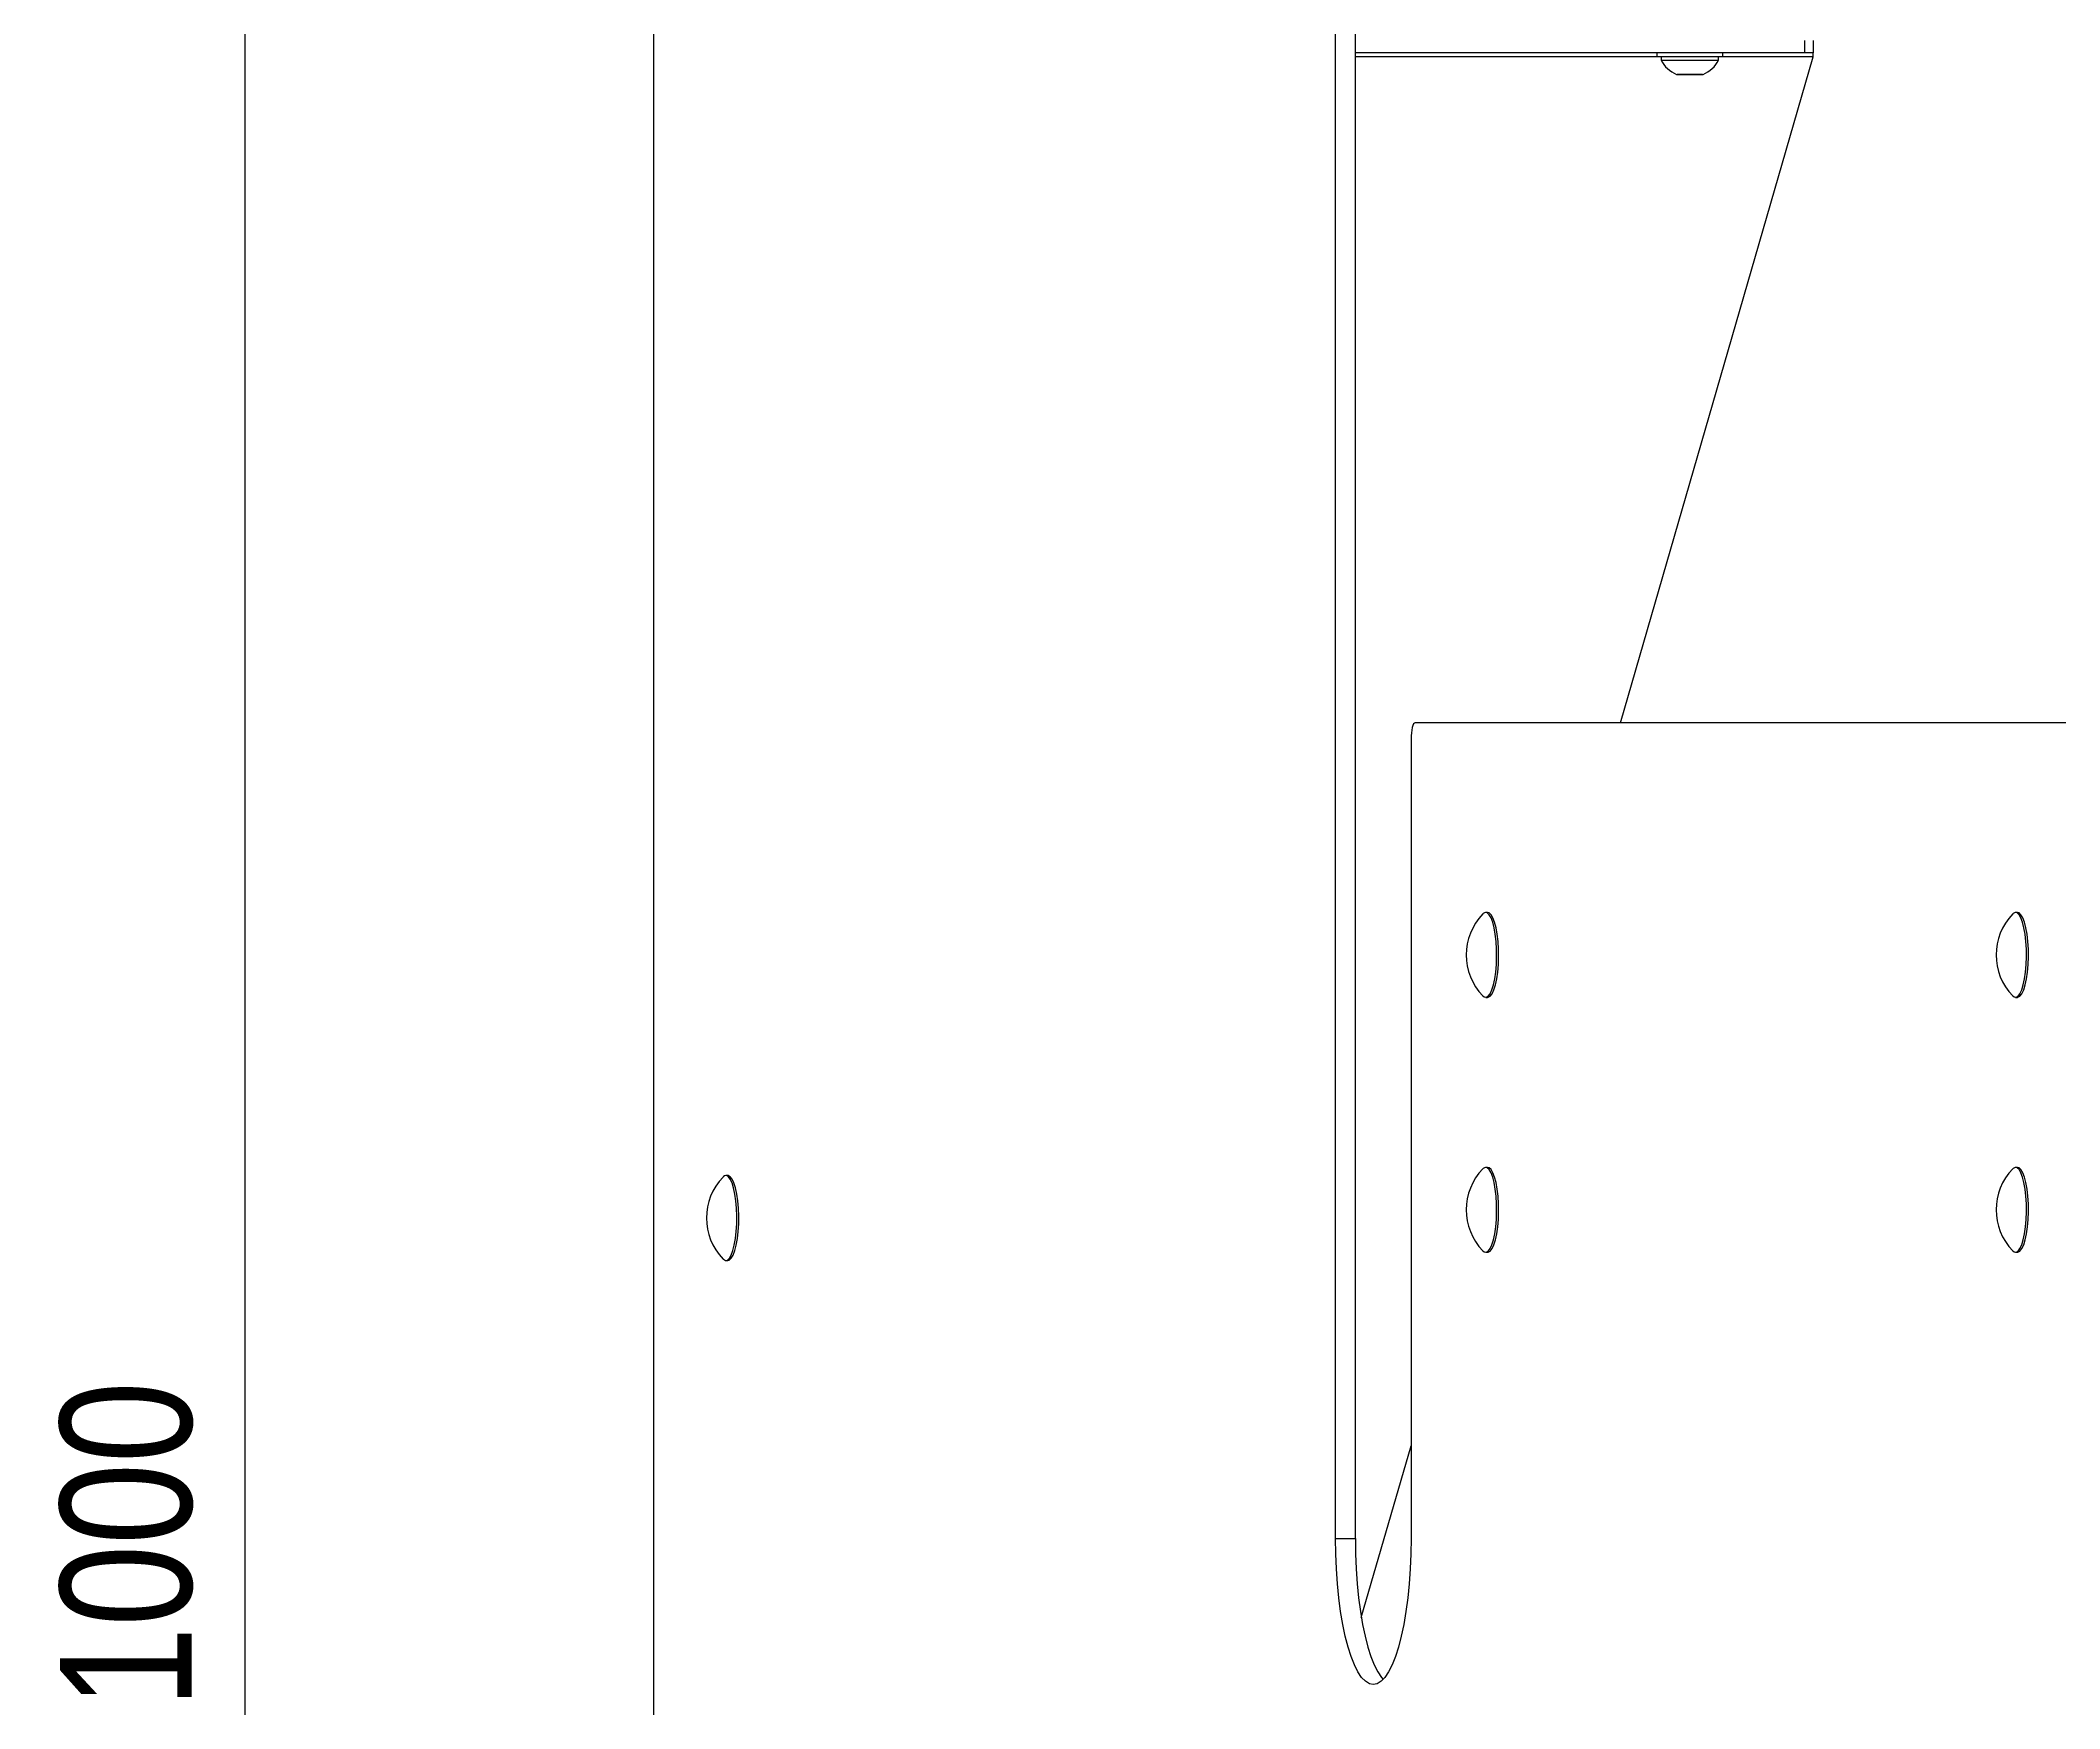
# Model space of a CAD drawing. Header units: millimetres. Extents: x 11758 to 17968, y 3782 to 8272.
# Drawn here: x 14561.9 to 15053.1, y 7168.4 to 7574.2 of the extents above; entities that cross this region are included whole.
import ezdxf

# ---------------------------------------------------------------- set-up
doc = ezdxf.new("R2010")
doc.units = ezdxf.units.MM
doc.header["$LTSCALE"] = 0.1
doc.styles.add('SEACAD_Arial', font='arial.ttf', dxfattribs={"width": 0.8})
doc.dimstyles.new('ISO-25', dxfattribs={"dimtxt": 1.6, "dimasz": 2, "dimexe": 0.5, "dimexo": 1.5, "dimtad": 1, "dimdec": 0, "dimtxsty": 'SEACAD_Arial', "dimcen": 2, "dimadec": 0, "dimazin": 0, "dimtfac": 1, "dimtdec": 0, "dimtmove": 0, "dimatfit": 3, "dimfxl": 1, "dimarcsym": 0})

# ---------------------------------------------------------------- blocks, each defined once
blk = doc.blocks.new('*D37')
at = {"color": 0, "lineweight": -2, "transparency": 16777216}
for p, q in [((14682.11, 7708.25), (14601.76, 7708.25)), ((14611.76, 6748.25), (14611.76, 7668.25)), ((14613.08, 6708.25), (14601.76, 6708.25))]:
    blk.add_line(p, q, dxfattribs=at)
at = {"color": 0, "transparency": 16777216}
for points in [[(14605.09, 7668.25), (14618.42, 7668.25), (14611.76, 7708.25)], [(14605.09, 6748.25), (14618.42, 6748.25), (14611.76, 6708.25)]]:
    blk.add_solid(points, dxfattribs=at)
at = {"layer": 'Defpoints', "color": 0, "transparency": 16777216}
for p in [(14611.76, 7708.25), (14712.11, 7708.25), (14643.08, 6708.25)]:
    blk.add_point(p, dxfattribs=at)
at = {"color": 0, "transparency": 16777216, "insert": (14582.92, 7208.25), "char_height": 32, "attachment_point": 5, "rotation": 90, "style": 'SEACAD_Arial'}
blk.add_mtext('1000', dxfattribs=at)

msp = doc.modelspace()

# ---------------------------------------------------------------- linework, layer by layer
for p, q in [((14711.07, 7704.25), (14711.07, 6714.25)), ((14876.98, 7209.75), (14876.98, 7704.25)), ((14881.81, 7209.75), (14881.81, 7704.25)), ((14991.18, 7571.25), (14881.81, 7571.25)), ((14955.18, 7570.25), (14881.81, 7570.25)), ((14946.28, 7408.25), (14993.18, 7570.25)), ((14955.18, 7571.25), (14955.18, 7570.25)), ((14971.18, 7570.25), (14955.18, 7570.25)), ((14956.18, 7570.25), (14956.18, 7569.45)), ((14970.18, 7569.45), (14970.18, 7570.25)), ((14971.18, 7570.25), (14971.18, 7571.25)), ((14993.18, 7570.25), (14971.18, 7570.25)), ((14991.18, 7571.25), (14991.18, 7574.25)), ((14993.18, 7571.25), (14991.18, 7571.25)), ((14993.18, 7574.25), (14993.18, 7571.25)), ((14993.18, 7570.25), (14993.18, 7571.25)), ((14956.18, 7569.45), (14970.18, 7569.45)), ((14959.93, 7565.98), (14966.42, 7565.98)), ((14966.28, 7565.95), (14960.07, 7565.95)), ((15060.22, 7408.25), (14896.39, 7408.25)), ((14895.35, 7404.25), (14895.35, 7209.75)), ((14913.99, 7362.07), (14913.51, 7362.07)), ((15042.88, 7362.07), (15042.41, 7362.07)), ((14913.51, 7341.42), (14913.99, 7341.42)), ((15042.41, 7341.42), (15042.88, 7341.42)), ((14913.99, 7300.07), (14913.51, 7300.07)), ((15042.88, 7300.07), (15042.41, 7300.07)), ((14729.14, 7298.07), (14728.67, 7298.07)), ((14728.67, 7277.42), (14729.14, 7277.42)), ((14913.51, 7279.42), (14913.99, 7279.42)), ((15042.41, 7279.42), (15042.88, 7279.42)), ((14883.26, 7190.59), (14895.35, 7232.36)), ((14876.98, 7209.75), (14881.81, 7209.75))]:
    msp.add_line(p, q)
at = {"flags": 128}
for points in [[(14896.39, 7408.25), (14896.19, 7408.17), (14895.99, 7407.95), (14895.81, 7407.58), (14895.66, 7407.08), (14895.53, 7406.47), (14895.43, 7405.78), (14895.37, 7405.03), (14895.35, 7404.25)], [(14912.83, 7341.77), (14913.15, 7341.52), (14913.64, 7341.44), (14914.13, 7341.7), (14914.59, 7342.3), (14915.02, 7343.23), (14915.4, 7344.45), (14915.72, 7345.91), (14915.96, 7347.58), (14916.12, 7349.39), (14916.18, 7351.27), (14916.16, 7353.18), (14916.05, 7355.03), (14915.85, 7356.77), (14915.57, 7358.35), (14915.22, 7359.69), (14914.81, 7360.77), (14914.36, 7361.54), (14913.88, 7361.98), (14913.39, 7362.06), (14912.9, 7361.8), (14912.83, 7361.73)], [(14913.99, 7341.42), (14914.11, 7341.44), (14914.6, 7341.7), (14915.07, 7342.3), (14915.5, 7343.23), (14915.88, 7344.45), (14916.19, 7345.91), (14916.43, 7347.58), (14916.59, 7349.39), (14916.66, 7351.27), (14916.63, 7353.18), (14916.52, 7355.03), (14916.32, 7356.77), (14916.04, 7358.35), (14915.69, 7359.69), (14915.29, 7360.77), (14914.84, 7361.54), (14914.36, 7361.98), (14913.99, 7362.07)], [(15041.72, 7341.77), (15042.04, 7341.52), (15042.53, 7341.44), (15043.02, 7341.7), (15043.49, 7342.3), (15043.92, 7343.23), (15044.3, 7344.45), (15044.61, 7345.91), (15044.85, 7347.58), (15045.01, 7349.39), (15045.08, 7351.27), (15045.05, 7353.18), (15044.94, 7355.03), (15044.74, 7356.77), (15044.46, 7358.35), (15044.11, 7359.69), (15043.71, 7360.77), (15043.26, 7361.54), (15042.78, 7361.98), (15042.28, 7362.06), (15041.79, 7361.8), (15041.72, 7361.73)], [(15042.88, 7341.42), (15043, 7341.44), (15043.49, 7341.7), (15043.96, 7342.3), (15044.39, 7343.23), (15044.77, 7344.45), (15045.08, 7345.91), (15045.32, 7347.58), (15045.48, 7349.39), (15045.55, 7351.27), (15045.52, 7353.18), (15045.41, 7355.03), (15045.21, 7356.77), (15044.93, 7358.35), (15044.59, 7359.69), (15044.18, 7360.77), (15043.73, 7361.54), (15043.25, 7361.98), (15042.88, 7362.07)], [(14912.83, 7279.77), (14913.15, 7279.52), (14913.64, 7279.44), (14914.13, 7279.7), (14914.59, 7280.3), (14915.02, 7281.23), (14915.4, 7282.45), (14915.72, 7283.91), (14915.96, 7285.58), (14916.12, 7287.39), (14916.18, 7289.27), (14916.16, 7291.18), (14916.05, 7293.03), (14915.85, 7294.77), (14915.57, 7296.35), (14915.22, 7297.69), (14914.81, 7298.77), (14914.36, 7299.54), (14913.88, 7299.98), (14913.39, 7300.06), (14912.9, 7299.8), (14912.83, 7299.73)], [(14913.99, 7279.42), (14914.11, 7279.44), (14914.6, 7279.7), (14915.07, 7280.3), (14915.5, 7281.23), (14915.88, 7282.45), (14916.19, 7283.91), (14916.43, 7285.58), (14916.59, 7287.39), (14916.66, 7289.27), (14916.63, 7291.18), (14916.52, 7293.03), (14916.32, 7294.77), (14916.04, 7296.35), (14915.69, 7297.69), (14915.29, 7298.77), (14914.84, 7299.54), (14914.36, 7299.98), (14913.99, 7300.07)], [(15041.72, 7279.77), (15042.04, 7279.52), (15042.53, 7279.44), (15043.02, 7279.7), (15043.49, 7280.3), (15043.92, 7281.23), (15044.3, 7282.45), (15044.61, 7283.91), (15044.85, 7285.58), (15045.01, 7287.39), (15045.08, 7289.27), (15045.05, 7291.18), (15044.94, 7293.03), (15044.74, 7294.77), (15044.46, 7296.35), (15044.11, 7297.69), (15043.71, 7298.77), (15043.26, 7299.54), (15042.78, 7299.98), (15042.28, 7300.06), (15041.79, 7299.8), (15041.72, 7299.73)], [(15042.88, 7279.42), (15043, 7279.44), (15043.49, 7279.7), (15043.96, 7280.3), (15044.39, 7281.23), (15044.77, 7282.45), (15045.08, 7283.91), (15045.32, 7285.58), (15045.48, 7287.39), (15045.55, 7289.27), (15045.52, 7291.18), (15045.41, 7293.03), (15045.21, 7294.77), (15044.93, 7296.35), (15044.59, 7297.69), (15044.18, 7298.77), (15043.73, 7299.54), (15043.25, 7299.98), (15042.88, 7300.07)], [(14727.98, 7277.77), (14728.06, 7277.7), (14728.55, 7277.44), (14729.04, 7277.52), (14729.52, 7277.96), (14729.97, 7278.73), (14730.38, 7279.81), (14730.73, 7281.15), (14731, 7282.73), (14731.2, 7284.47), (14731.32, 7286.32), (14731.34, 7288.23), (14731.27, 7290.11), (14731.11, 7291.92), (14730.87, 7293.58), (14730.56, 7295.05), (14730.18, 7296.27), (14729.75, 7297.19), (14729.28, 7297.8), (14728.79, 7298.06), (14728.3, 7297.98), (14727.98, 7297.73)], [(14729.14, 7277.42), (14729.51, 7277.52), (14729.99, 7277.96), (14730.44, 7278.73), (14730.85, 7279.81), (14731.2, 7281.15), (14731.48, 7282.73), (14731.67, 7284.47), (14731.79, 7286.32), (14731.81, 7288.23), (14731.74, 7290.11), (14731.59, 7291.92), (14731.35, 7293.58), (14731.03, 7295.05), (14730.65, 7296.27), (14730.22, 7297.19), (14729.75, 7297.8), (14729.26, 7298.06), (14729.14, 7298.07)], [(14886.17, 7174.25), (14885.21, 7174.44), (14884.26, 7175.03), (14883.33, 7175.99), (14882.43, 7177.32), (14881.57, 7179.01), (14880.77, 7181.03), (14880.02, 7183.37), (14879.34, 7186), (14878.73, 7188.88), (14878.21, 7192), (14877.77, 7195.31), (14877.43, 7198.78), (14877.18, 7202.37), (14877.03, 7206.04), (14876.98, 7209.75)], [(14881.81, 7209.75), (14881.86, 7206.04), (14882.01, 7202.37), (14882.26, 7198.78), (14882.6, 7195.31), (14883.04, 7192), (14883.56, 7188.88), (14884.17, 7186), (14884.85, 7183.37), (14885.6, 7181.03), (14886.4, 7179.01), (14887.26, 7177.32), (14888.16, 7175.99), (14888.58, 7175.5)], [(14895.35, 7209.75), (14895.3, 7206.04), (14895.15, 7202.37), (14894.9, 7198.78), (14894.56, 7195.31), (14894.12, 7192), (14893.6, 7188.88), (14892.99, 7186), (14892.31, 7183.37), (14891.57, 7181.03), (14890.76, 7179.01), (14889.9, 7177.32), (14889.01, 7175.99), (14888.08, 7175.03), (14887.13, 7174.44), (14886.17, 7174.25)]]:
    msp.add_lwpolyline(points, dxfattribs=at)
for centre, radius, start, end in [((14962.84, 7572.89), 7.5, 207.3197, 247.1768), ((14960.07, 7566.32), 0.375, 247.1768, 270), ((14966.28, 7566.32), 0.375, 270, 292.8232), ((14963.51, 7572.89), 7.5, 292.8232, 332.6803), ((14923.12, 7351.75), 14.33, 135.8918, 224.1082), ((15052.01, 7351.75), 14.33, 135.8918, 224.1082), ((14923.12, 7289.75), 14.33, 135.8918, 224.1082), ((15052.01, 7289.75), 14.33, 135.8918, 224.1082), ((14738.27, 7287.75), 14.33, 135.8918, 224.1082)]:
    msp.add_arc(centre, radius, start, end)

# ---------------------------------------------------------------- dimensions: what is measured, and where the dimension line sits
dim = msp.add_linear_dim(base=(14611.76, 7708.25), p1=(14643.08, 6708.25), p2=(14712.11, 7708.25), angle=90, dimstyle='ISO-25')
dim.commit()
dim.dimension.update_dxf_attribs({"geometry": '*D37', "text_midpoint": (14582.92, 7208.25)})

doc.saveas('drawing.dxf')
